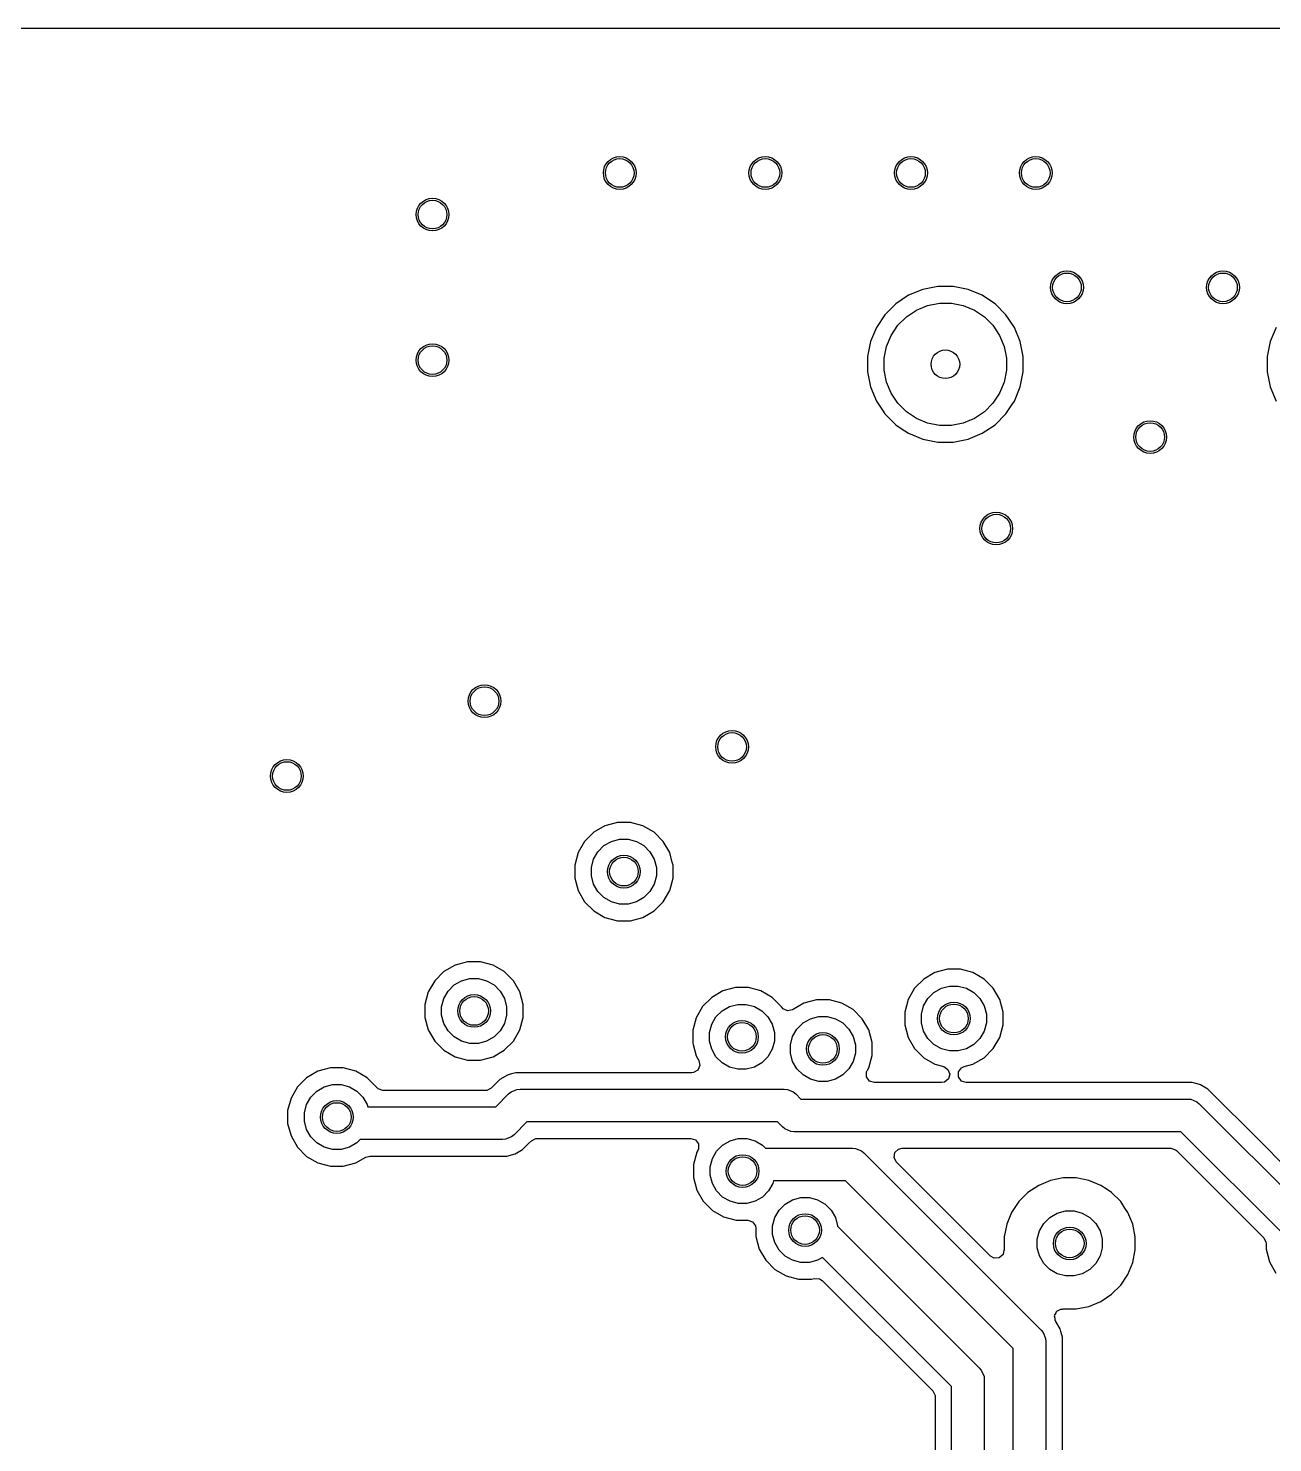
# Model space of a CAD drawing. Extents: x 3.9 to 7.48, y -4.89 to -2.91.
# Drawn here: x 5.684 to 6.283, y -3.588 to -2.908 of the extents above; entities that cross this region are included whole.
import ezdxf

# ---------------------------------------------------------------- set-up
doc = ezdxf.new("R2010")
doc.units = 0
doc.header["$MEASUREMENT"] = 0
doc.layers.add('BLACK', color=7, linetype='CONTINUOUS')

msp = doc.modelspace()

# ---------------------------------------------------------------- linework, layer by layer
at = {"layer": 'BLACK', "linetype": 'CONTINUOUS'}
for p, q in [((3.90299, -2.90793), (7.47436, -2.90793)), ((6.1143, -3.03353), (6.10749, -3.03635)), ((6.12153, -3.0321), (6.1143, -3.03353)), ((6.1289, -3.0321), (6.12153, -3.0321)), ((6.12153, -3.0321), (6.12153, -3.0321)), ((6.13613, -3.03353), (6.1289, -3.0321)), ((6.1289, -3.0321), (6.1289, -3.0321)), ((6.14294, -3.03635), (6.13613, -3.03353)), ((6.10136, -3.04045), (6.09615, -3.04566)), ((6.10749, -3.03635), (6.10136, -3.04045)), ((6.10136, -3.04045), (6.10136, -3.04045)), ((6.10749, -3.03635), (6.10749, -3.03635)), ((6.11665, -3.04126), (6.12232, -3.04013)), ((6.12232, -3.04013), (6.12811, -3.04013)), ((6.12811, -3.04013), (6.13379, -3.04126)), ((6.14733, -3.03928), (6.14294, -3.03635)), ((6.14294, -3.03635), (6.14294, -3.03635)), ((6.14907, -3.04045), (6.14733, -3.03928)), ((6.15429, -3.04566), (6.14907, -3.04045)), ((6.09615, -3.04566), (6.09206, -3.05179)), ((6.09615, -3.04566), (6.09615, -3.04566)), ((6.10239, -3.05078), (6.10649, -3.04669)), ((6.10649, -3.04669), (6.1113, -3.04348)), ((6.1113, -3.04348), (6.11665, -3.04126)), ((6.13379, -3.04126), (6.13914, -3.04348)), ((6.13914, -3.04348), (6.14395, -3.04669)), ((6.14395, -3.04669), (6.14804, -3.05078)), ((6.15603, -3.04828), (6.15429, -3.04566)), ((6.09206, -3.05179), (6.08923, -3.0586)), ((6.09206, -3.05179), (6.09206, -3.05179)), ((6.09918, -3.0556), (6.10239, -3.05078)), ((6.14804, -3.05078), (6.15126, -3.0556)), ((6.15838, -3.05179), (6.15603, -3.04828)), ((6.1612, -3.0586), (6.15838, -3.05179)), ((6.15838, -3.05179), (6.15838, -3.05179)), ((6.15838, -3.05179), (6.15838, -3.05179)), ((6.28418, -3.05179), (6.28136, -3.0586)), ((6.08923, -3.0586), (6.0878, -3.06583)), ((6.09583, -3.06662), (6.09696, -3.06095)), ((6.09696, -3.06095), (6.09918, -3.0556)), ((6.15126, -3.0556), (6.15347, -3.06095)), ((6.15347, -3.06095), (6.1546, -3.06662)), ((6.16264, -3.06583), (6.1612, -3.0586)), ((6.28136, -3.0586), (6.27992, -3.06583)), ((6.0878, -3.06583), (6.0878, -3.0732)), ((6.09583, -3.07241), (6.09583, -3.06662)), ((6.1546, -3.06662), (6.1546, -3.07241)), ((6.16264, -3.0732), (6.16264, -3.06583)), ((6.16264, -3.06583), (6.16264, -3.06583)), ((6.27992, -3.06583), (6.27992, -3.0732)), ((6.0878, -3.0732), (6.08923, -3.08043)), ((6.09696, -3.07809), (6.09583, -3.07241)), ((6.1546, -3.07241), (6.15347, -3.07809)), ((6.1612, -3.08043), (6.16264, -3.0732)), ((6.27992, -3.0732), (6.28136, -3.08043)), ((6.08923, -3.08043), (6.09206, -3.08724)), ((6.09918, -3.08344), (6.09696, -3.07809)), ((6.15347, -3.07809), (6.15126, -3.08344)), ((6.15838, -3.08724), (6.1612, -3.08043)), ((6.28136, -3.08043), (6.28418, -3.08724)), ((6.09206, -3.08724), (6.09206, -3.08724)), ((6.09206, -3.08724), (6.09498, -3.09163)), ((6.10239, -3.08825), (6.09918, -3.08344)), ((6.15126, -3.08344), (6.14804, -3.08825)), ((6.1572, -3.08901), (6.15838, -3.08724)), ((6.15838, -3.08724), (6.15838, -3.08724)), ((6.15838, -3.08724), (6.15838, -3.08724)), ((6.09498, -3.09163), (6.09615, -3.09337)), ((6.09615, -3.09337), (6.10136, -3.09858)), ((6.10649, -3.09234), (6.10239, -3.08825)), ((6.1113, -3.09556), (6.10649, -3.09234)), ((6.14395, -3.09234), (6.13914, -3.09556)), ((6.14804, -3.08825), (6.14395, -3.09234)), ((6.14907, -3.09858), (6.15429, -3.09337)), ((6.15429, -3.09337), (6.1572, -3.08901)), ((6.10136, -3.09858), (6.10398, -3.10033)), ((6.10398, -3.10033), (6.10749, -3.10268)), ((6.11665, -3.09777), (6.1113, -3.09556)), ((6.12232, -3.0989), (6.11665, -3.09777)), ((6.12811, -3.0989), (6.12232, -3.0989)), ((6.13379, -3.09777), (6.12811, -3.0989)), ((6.13914, -3.09556), (6.13379, -3.09777)), ((6.14294, -3.10268), (6.14471, -3.1015)), ((6.14471, -3.1015), (6.14907, -3.09858)), ((6.10749, -3.10268), (6.10749, -3.10268)), ((6.10749, -3.10268), (6.10749, -3.10268)), ((6.10749, -3.10268), (6.1143, -3.1055)), ((6.1143, -3.1055), (6.12153, -3.10694)), ((6.12153, -3.10694), (6.12153, -3.10694)), ((6.12153, -3.10694), (6.1289, -3.10694)), ((6.1289, -3.10694), (6.13613, -3.1055)), ((6.1289, -3.10694), (6.1289, -3.10694)), ((6.13613, -3.1055), (6.14294, -3.10268)), ((6.14294, -3.10268), (6.14294, -3.10268)), ((6.14294, -3.10268), (6.14294, -3.10268)), ((5.96155, -3.29149), (5.95616, -3.2946)), ((5.96756, -3.28988), (5.96155, -3.29149)), ((5.97379, -3.28988), (5.96756, -3.28988)), ((5.9798, -3.29149), (5.97379, -3.28988)), ((5.98519, -3.2946), (5.9798, -3.29149)), ((5.95176, -3.299), (5.94864, -3.30439)), ((5.95616, -3.2946), (5.95176, -3.299)), ((5.96109, -3.30102), (5.96465, -3.29897)), ((5.96465, -3.29897), (5.96862, -3.2979)), ((5.96862, -3.2979), (5.97273, -3.2979)), ((5.97273, -3.2979), (5.9767, -3.29897)), ((5.9767, -3.29897), (5.98026, -3.30102)), ((5.98959, -3.299), (5.98519, -3.2946)), ((5.99271, -3.30439), (5.98959, -3.299)), ((5.94864, -3.30439), (5.94703, -3.3104)), ((5.95613, -3.30749), (5.95818, -3.30393)), ((5.95818, -3.30393), (5.96109, -3.30102)), ((5.98026, -3.30102), (5.98317, -3.30393)), ((5.98317, -3.30393), (5.98522, -3.30749)), ((5.99378, -3.3084), (5.99271, -3.30439)), ((5.94703, -3.3104), (5.94703, -3.31663)), ((5.95506, -3.31146), (5.95613, -3.30749)), ((5.95506, -3.31557), (5.95506, -3.31146)), ((5.98522, -3.30749), (5.98629, -3.31146)), ((5.98629, -3.31146), (5.98629, -3.31557)), ((5.99432, -3.3104), (5.99378, -3.3084)), ((5.99432, -3.31663), (5.99432, -3.3104)), ((5.94703, -3.31663), (5.94864, -3.32264)), ((5.95613, -3.31954), (5.95506, -3.31557)), ((5.98629, -3.31557), (5.98522, -3.31954)), ((5.99271, -3.32264), (5.99432, -3.31663)), ((5.94864, -3.32264), (5.95176, -3.32803)), ((5.95818, -3.3231), (5.95613, -3.31954)), ((5.96109, -3.32601), (5.95818, -3.3231)), ((5.96465, -3.32807), (5.96109, -3.32601)), ((5.98026, -3.32601), (5.9767, -3.32807)), ((5.98317, -3.3231), (5.98026, -3.32601)), ((5.98522, -3.31954), (5.98317, -3.3231)), ((5.98959, -3.32803), (5.99271, -3.32264)), ((5.95176, -3.32803), (5.95616, -3.33243)), ((5.95616, -3.33243), (5.96155, -3.33555)), ((5.96862, -3.32913), (5.96465, -3.32807)), ((5.97273, -3.32913), (5.96862, -3.32913)), ((5.9767, -3.32807), (5.97273, -3.32913)), ((5.9798, -3.33555), (5.98519, -3.33243)), ((5.98519, -3.33243), (5.98959, -3.32803)), ((5.96155, -3.33555), (5.96756, -3.33716)), ((5.96756, -3.33716), (5.96756, -3.33716)), ((5.96756, -3.33716), (5.97379, -3.33716)), ((5.97379, -3.33716), (5.9798, -3.33555)), ((5.97379, -3.33716), (5.97379, -3.33716)), ((5.88955, -3.35849), (5.88416, -3.3616)), ((5.89556, -3.35688), (5.88955, -3.35849)), ((5.90179, -3.35688), (5.89556, -3.35688)), ((5.9078, -3.35849), (5.90179, -3.35688)), ((5.91319, -3.3616), (5.9078, -3.35849)), ((5.87976, -3.366), (5.87664, -3.37139)), ((5.88416, -3.3616), (5.87976, -3.366)), ((5.88909, -3.36802), (5.89265, -3.36597)), ((5.89265, -3.36597), (5.89662, -3.3649)), ((5.89662, -3.3649), (5.90073, -3.3649)), ((5.90073, -3.3649), (5.9047, -3.36597)), ((5.9047, -3.36597), (5.90826, -3.36802)), ((5.91759, -3.366), (5.91319, -3.3616)), ((5.92071, -3.37139), (5.91759, -3.366)), ((6.11479, -3.36522), (6.11039, -3.36962)), ((6.12018, -3.3621), (6.11479, -3.36522)), ((6.12619, -3.36049), (6.12018, -3.3621)), ((6.13242, -3.36049), (6.12619, -3.36049)), ((6.13843, -3.3621), (6.13242, -3.36049)), ((6.14382, -3.36522), (6.13843, -3.3621)), ((6.14822, -3.36962), (6.14382, -3.36522)), ((5.87664, -3.37139), (5.87503, -3.3774)), ((5.88413, -3.37449), (5.88618, -3.37093)), ((5.88618, -3.37093), (5.88909, -3.36802)), ((5.90826, -3.36802), (5.91117, -3.37093)), ((5.91117, -3.37093), (5.91322, -3.37449)), ((5.92232, -3.3774), (5.92071, -3.37139)), ((6.0183, -3.37091), (6.01291, -3.37402)), ((6.02431, -3.3693), (6.0183, -3.37091)), ((6.03053, -3.3693), (6.02431, -3.3693)), ((6.03655, -3.37091), (6.03053, -3.3693)), ((6.04194, -3.37402), (6.03655, -3.37091)), ((6.11039, -3.36962), (6.10727, -3.37501)), ((6.11681, -3.37455), (6.11972, -3.37164)), ((6.11972, -3.37164), (6.12328, -3.36959)), ((6.12328, -3.36959), (6.12725, -3.36852)), ((6.12725, -3.36852), (6.13136, -3.36852)), ((6.13136, -3.36852), (6.13533, -3.36959)), ((6.13533, -3.36959), (6.13889, -3.37164)), ((6.13889, -3.37164), (6.1418, -3.37455)), ((6.15134, -3.37501), (6.14822, -3.36962)), ((5.87503, -3.3774), (5.87503, -3.38363)), ((5.88306, -3.37846), (5.88413, -3.37449)), ((5.88306, -3.38257), (5.88306, -3.37846)), ((5.91322, -3.37449), (5.91429, -3.37846)), ((5.91429, -3.37846), (5.91429, -3.38257)), ((5.92232, -3.38363), (5.92232, -3.3774)), ((6.0085, -3.37842), (6.00539, -3.38381)), ((6.01291, -3.37402), (6.0085, -3.37842)), ((6.01493, -3.38335), (6.01783, -3.38044)), ((6.01783, -3.38044), (6.0214, -3.37839)), ((6.0214, -3.37839), (6.02537, -3.37733)), ((6.02537, -3.37733), (6.02948, -3.37733)), ((6.02948, -3.37733), (6.03345, -3.37839)), ((6.03345, -3.37839), (6.03701, -3.38044)), ((6.03701, -3.38044), (6.03992, -3.38335)), ((6.04634, -3.37842), (6.04194, -3.37402)), ((6.04639, -3.37852), (6.04634, -3.37842)), ((6.04634, -3.37842), (6.04634, -3.37842)), ((6.04716, -3.37947), (6.04639, -3.37852)), ((6.04936, -3.38045), (6.04716, -3.37947)), ((6.05172, -3.37994), (6.04936, -3.38045)), ((6.05723, -3.37676), (6.05172, -3.37994)), ((6.06023, -3.37596), (6.05723, -3.37676)), ((6.06324, -3.37515), (6.06023, -3.37596)), ((6.06947, -3.37515), (6.06324, -3.37515)), ((6.07548, -3.37676), (6.06947, -3.37515)), ((6.08087, -3.37988), (6.07548, -3.37676)), ((6.08527, -3.38428), (6.08087, -3.37988)), ((6.10727, -3.37501), (6.10566, -3.38102)), ((6.11369, -3.38208), (6.11476, -3.37811)), ((6.11476, -3.37811), (6.11681, -3.37455)), ((6.1418, -3.37455), (6.14385, -3.37811)), ((6.14385, -3.37811), (6.14492, -3.38208)), ((6.15295, -3.38102), (6.15134, -3.37501)), ((5.87503, -3.38363), (5.87664, -3.38964)), ((5.88413, -3.38654), (5.88306, -3.38257)), ((5.88618, -3.3901), (5.88413, -3.38654)), ((5.91322, -3.38654), (5.91117, -3.3901)), ((5.91429, -3.38257), (5.91322, -3.38654)), ((5.92071, -3.38964), (5.92232, -3.38363)), ((6.00539, -3.38381), (6.00378, -3.38983)), ((6.01181, -3.39088), (6.01287, -3.38691)), ((6.01287, -3.38691), (6.01493, -3.38335)), ((6.03992, -3.38335), (6.04197, -3.38691)), ((6.04197, -3.38691), (6.04303, -3.39088)), ((6.05386, -3.38921), (6.05677, -3.3863)), ((6.05677, -3.3863), (6.06033, -3.38424)), ((6.06033, -3.38424), (6.0643, -3.38318)), ((6.0643, -3.38318), (6.06841, -3.38318)), ((6.06841, -3.38318), (6.07238, -3.38424)), ((6.07238, -3.38424), (6.07594, -3.3863)), ((6.07594, -3.3863), (6.07885, -3.38921)), ((6.08838, -3.38967), (6.08527, -3.38428)), ((6.10566, -3.38102), (6.10566, -3.38725)), ((6.10566, -3.38725), (6.10727, -3.39326)), ((6.11369, -3.38619), (6.11369, -3.38208)), ((6.11476, -3.39016), (6.11369, -3.38619)), ((6.14492, -3.38619), (6.14385, -3.39016)), ((6.14492, -3.38208), (6.14492, -3.38619)), ((6.15134, -3.39326), (6.15295, -3.38725)), ((6.15295, -3.38725), (6.15295, -3.38102)), ((5.87664, -3.38964), (5.87976, -3.39503)), ((5.88909, -3.39301), (5.88618, -3.3901)), ((5.89265, -3.39507), (5.88909, -3.39301)), ((5.90826, -3.39301), (5.9047, -3.39507)), ((5.91117, -3.3901), (5.90826, -3.39301)), ((5.91759, -3.39503), (5.92071, -3.38964)), ((6.00378, -3.38983), (6.00378, -3.39605)), ((6.01181, -3.39499), (6.01181, -3.39088)), ((6.04303, -3.39088), (6.04303, -3.39499)), ((6.05074, -3.39674), (6.0518, -3.39277)), ((6.0518, -3.39277), (6.05386, -3.38921)), ((6.07885, -3.38921), (6.0809, -3.39277)), ((6.0809, -3.39277), (6.08197, -3.39674)), ((6.09, -3.39568), (6.08838, -3.38967)), ((6.10727, -3.39326), (6.11039, -3.39865)), ((6.11681, -3.39372), (6.11476, -3.39016)), ((6.11972, -3.39663), (6.11681, -3.39372)), ((6.1418, -3.39372), (6.13889, -3.39663)), ((6.14385, -3.39016), (6.1418, -3.39372)), ((6.14822, -3.39865), (6.15134, -3.39326)), ((5.87976, -3.39503), (5.88416, -3.39943)), ((5.88416, -3.39943), (5.88955, -3.40255)), ((5.89662, -3.39613), (5.89265, -3.39507)), ((5.90073, -3.39613), (5.89662, -3.39613)), ((5.9047, -3.39507), (5.90073, -3.39613)), ((5.9078, -3.40255), (5.91319, -3.39943)), ((5.91319, -3.39943), (5.91759, -3.39503)), ((6.00378, -3.39605), (6.00394, -3.39664)), ((6.00394, -3.39664), (6.00539, -3.40206)), ((6.01287, -3.39897), (6.01181, -3.39499)), ((6.01493, -3.40253), (6.01287, -3.39897)), ((6.04197, -3.39897), (6.03992, -3.40253)), ((6.04303, -3.39499), (6.04197, -3.39897)), ((6.05074, -3.40085), (6.05074, -3.39674)), ((6.0518, -3.40482), (6.05074, -3.40085)), ((6.08197, -3.40085), (6.0809, -3.40482)), ((6.08197, -3.39674), (6.08197, -3.40085)), ((6.09, -3.40191), (6.09, -3.39568)), ((6.11039, -3.39865), (6.11479, -3.40305)), ((6.12328, -3.39868), (6.11972, -3.39663)), ((6.12725, -3.39975), (6.12328, -3.39868)), ((6.13136, -3.39975), (6.12725, -3.39975)), ((6.13533, -3.39868), (6.13136, -3.39975)), ((6.13889, -3.39663), (6.13533, -3.39868)), ((6.14382, -3.40305), (6.14822, -3.39865)), ((5.82956, -3.40788), (5.82355, -3.40949)), ((5.83579, -3.40788), (5.82956, -3.40788)), ((5.8418, -3.40949), (5.83579, -3.40788)), ((5.88955, -3.40255), (5.89556, -3.40416)), ((5.89556, -3.40416), (5.89556, -3.40416)), ((5.89556, -3.40416), (5.90179, -3.40416)), ((5.90179, -3.40416), (5.9078, -3.40255)), ((5.90179, -3.40416), (5.90179, -3.40416)), ((6.00539, -3.40206), (6.00674, -3.4044)), ((6.00724, -3.40675), (6.00626, -3.40896)), ((6.00674, -3.4044), (6.00724, -3.40675)), ((6.01783, -3.40543), (6.01493, -3.40253)), ((6.0214, -3.40749), (6.01783, -3.40543)), ((6.02537, -3.40855), (6.0214, -3.40749)), ((6.03345, -3.40749), (6.02948, -3.40855)), ((6.03701, -3.40543), (6.03345, -3.40749)), ((6.03992, -3.40253), (6.03701, -3.40543)), ((6.05386, -3.40838), (6.0518, -3.40482)), ((6.0809, -3.40482), (6.07885, -3.40838)), ((6.08779, -3.40896), (6.08838, -3.40792)), ((6.08838, -3.40792), (6.09, -3.40191)), ((6.11479, -3.40305), (6.12018, -3.40617)), ((6.12018, -3.40617), (6.12442, -3.4073)), ((6.12442, -3.4073), (6.12644, -3.40861)), ((6.13149, -3.40986), (6.13291, -3.40791)), ((6.13291, -3.40791), (6.13419, -3.4073)), ((6.13419, -3.4073), (6.13843, -3.40617)), ((6.13843, -3.40617), (6.14382, -3.40305)), ((5.81816, -3.4126), (5.81376, -3.417)), ((5.82355, -3.40949), (5.81816, -3.4126)), ((5.84719, -3.4126), (5.8418, -3.40949)), ((5.85159, -3.417), (5.84719, -3.4126)), ((5.91111, -3.4134), (5.9069, -3.41761)), ((5.91471, -3.41132), (5.91111, -3.4134)), ((5.91111, -3.4134), (5.91111, -3.4134)), ((5.91661, -3.41081), (5.91471, -3.41132)), ((5.91872, -3.41025), (5.91661, -3.41081)), ((5.92287, -3.41025), (5.91872, -3.41025)), ((6.00336, -3.41025), (5.92287, -3.41025)), ((6.00417, -3.41016), (6.00336, -3.41025)), ((6.00626, -3.40896), (6.00417, -3.41016)), ((6.02948, -3.40855), (6.02537, -3.40855)), ((6.05677, -3.41129), (6.05386, -3.40838)), ((6.06033, -3.41334), (6.05677, -3.41129)), ((6.0643, -3.41441), (6.06033, -3.41334)), ((6.06841, -3.41441), (6.0643, -3.41441)), ((6.07238, -3.41334), (6.06841, -3.41441)), ((6.07594, -3.41129), (6.07238, -3.41334)), ((6.07885, -3.40838), (6.07594, -3.41129)), ((6.08736, -3.40986), (6.08769, -3.40912)), ((6.08736, -3.41227), (6.08736, -3.40986)), ((6.08878, -3.41422), (6.08736, -3.41227)), ((6.08769, -3.40912), (6.08779, -3.40896)), ((6.09107, -3.41496), (6.08878, -3.41422)), ((6.12481, -3.41471), (6.12341, -3.41496)), ((6.12668, -3.41319), (6.12481, -3.41471)), ((6.12644, -3.40861), (6.12731, -3.41086)), ((6.12731, -3.41086), (6.12668, -3.41319)), ((6.13149, -3.41227), (6.13149, -3.40986)), ((6.13291, -3.41422), (6.13149, -3.41227)), ((6.1352, -3.41496), (6.13291, -3.41422)), ((5.81376, -3.417), (5.81064, -3.42239)), ((5.82018, -3.42193), (5.82309, -3.41902)), ((5.82309, -3.41902), (5.82665, -3.41697)), ((5.82665, -3.41697), (5.83062, -3.4159)), ((5.83062, -3.4159), (5.83473, -3.4159)), ((5.83473, -3.4159), (5.8387, -3.41697)), ((5.8387, -3.41697), (5.84226, -3.41902)), ((5.84226, -3.41902), (5.84517, -3.42193)), ((5.85175, -3.4172), (5.85159, -3.417)), ((5.85159, -3.417), (5.85159, -3.417)), ((5.85159, -3.417), (5.85159, -3.417)), ((5.8518, -3.41716), (5.85175, -3.4172)), ((5.85256, -3.418), (5.8518, -3.41716)), ((5.85485, -3.41875), (5.85256, -3.418)), ((5.90415, -3.41875), (5.85485, -3.41875)), ((5.90476, -3.4187), (5.90415, -3.41875)), ((5.9069, -3.41761), (5.90476, -3.4187)), ((5.90903, -3.42664), (5.91523, -3.42045)), ((5.91523, -3.42045), (5.91642, -3.41947)), ((5.91642, -3.41947), (5.91926, -3.41829)), ((5.91926, -3.41829), (5.9208, -3.41814)), ((5.9208, -3.41814), (6.04771, -3.41814)), ((6.04771, -3.41814), (6.04925, -3.41829)), ((6.04925, -3.41829), (6.05209, -3.41947)), ((6.05209, -3.41947), (6.05328, -3.42045)), ((6.05328, -3.42045), (6.05569, -3.42286)), ((6.12341, -3.41496), (6.09107, -3.41496)), ((6.24378, -3.41496), (6.1352, -3.41496)), ((6.24623, -3.41562), (6.24378, -3.41496)), ((6.24378, -3.41496), (6.24378, -3.41496)), ((6.24779, -3.41604), (6.24623, -3.41562)), ((6.25138, -3.41811), (6.24779, -3.41604)), ((6.24779, -3.41604), (6.24779, -3.41604)), ((6.2768, -3.44353), (6.25138, -3.41811)), ((6.25138, -3.41811), (6.25138, -3.41811)), ((6.25138, -3.41811), (6.25138, -3.41811)), ((5.81064, -3.42239), (5.80903, -3.4284)), ((5.81706, -3.42946), (5.81813, -3.42549)), ((5.81813, -3.42549), (5.82018, -3.42193)), ((5.84517, -3.42193), (5.84722, -3.42549)), ((5.84722, -3.42549), (5.84753, -3.42664)), ((5.84753, -3.42664), (5.90903, -3.42664)), ((6.05569, -3.42286), (6.2417, -3.42286)), ((6.2417, -3.42286), (6.24324, -3.42301)), ((6.24324, -3.42301), (6.24608, -3.42419)), ((6.24608, -3.42419), (6.24727, -3.42516)), ((6.24727, -3.42516), (6.29904, -3.47693)), ((5.80903, -3.4284), (5.80903, -3.43463)), ((5.80903, -3.43463), (5.81064, -3.44064)), ((5.81706, -3.43357), (5.81706, -3.42946)), ((5.81813, -3.43754), (5.81706, -3.43357)), ((5.92406, -3.43389), (5.91786, -3.44008)), ((6.04445, -3.43389), (5.92406, -3.43389)), ((6.04686, -3.4363), (6.04445, -3.43389)), ((5.81064, -3.44064), (5.81376, -3.44603)), ((5.82018, -3.4411), (5.81813, -3.43754)), ((5.82309, -3.44401), (5.82018, -3.4411)), ((5.91667, -3.44106), (5.91383, -3.44224)), ((5.91786, -3.44008), (5.91667, -3.44106)), ((5.92619, -3.44292), (5.92833, -3.44183)), ((5.92833, -3.44183), (5.92894, -3.44178)), ((5.92894, -3.44178), (6.00277, -3.44178)), ((6.00277, -3.44178), (6.00506, -3.44252)), ((6.02171, -3.44296), (6.02568, -3.4419)), ((6.02568, -3.4419), (6.02979, -3.4419)), ((6.02979, -3.4419), (6.03376, -3.44296)), ((6.04806, -3.43728), (6.04686, -3.4363)), ((6.0509, -3.43845), (6.04806, -3.43728)), ((6.05243, -3.43861), (6.0509, -3.43845)), ((6.23844, -3.43861), (6.05243, -3.43861)), ((6.2879, -3.48807), (6.23844, -3.43861)), ((5.81376, -3.44603), (5.81816, -3.45043)), ((5.82665, -3.44607), (5.82309, -3.44401)), ((5.83062, -3.44713), (5.82665, -3.44607)), ((5.83473, -3.44713), (5.83062, -3.44713)), ((5.8387, -3.44607), (5.83473, -3.44713)), ((5.84226, -3.44401), (5.8387, -3.44607)), ((5.84388, -3.44239), (5.84226, -3.44401)), ((5.91229, -3.44239), (5.84388, -3.44239)), ((5.91383, -3.44224), (5.91229, -3.44239)), ((5.91838, -3.44921), (5.92197, -3.44713)), ((5.92197, -3.44713), (5.92482, -3.44428)), ((5.92197, -3.44713), (5.92197, -3.44713)), ((5.92197, -3.44713), (5.92197, -3.44713)), ((5.92482, -3.44428), (5.92619, -3.44292)), ((6.00571, -3.44838), (6.00409, -3.4544)), ((6.00506, -3.44252), (6.00647, -3.44447)), ((6.00614, -3.44763), (6.00571, -3.44838)), ((6.00647, -3.44688), (6.00614, -3.44763)), ((6.00647, -3.44447), (6.00647, -3.44688)), ((6.01319, -3.45148), (6.01524, -3.44792)), ((6.01524, -3.44792), (6.01815, -3.44502)), ((6.01815, -3.44502), (6.02171, -3.44296)), ((6.03376, -3.44296), (6.03732, -3.44502)), ((6.03732, -3.44502), (6.03879, -3.44648)), ((6.03879, -3.44648), (6.08051, -3.44648)), ((6.08051, -3.44648), (6.08205, -3.44663)), ((6.08205, -3.44663), (6.08489, -3.44781)), ((6.08489, -3.44781), (6.08608, -3.44879)), ((6.10052, -3.45101), (6.10089, -3.44863)), ((6.10089, -3.44863), (6.1026, -3.44692)), ((6.1026, -3.44692), (6.10437, -3.4465)), ((6.10437, -3.4465), (6.23356, -3.4465)), ((6.23356, -3.4465), (6.23585, -3.44724)), ((6.23585, -3.44724), (6.23631, -3.44764)), ((6.23631, -3.44764), (6.27822, -3.48955)), ((6.28825, -3.45498), (6.2768, -3.44353)), ((5.81816, -3.45043), (5.82355, -3.45355)), ((5.82355, -3.45355), (5.82956, -3.45516)), ((5.82956, -3.45516), (5.82956, -3.45516)), ((5.82956, -3.45516), (5.83579, -3.45516)), ((5.83579, -3.45516), (5.8418, -3.45355)), ((5.83579, -3.45516), (5.83579, -3.45516)), ((5.8418, -3.45355), (5.84655, -3.45081)), ((5.84655, -3.45081), (5.8485, -3.45028)), ((5.8485, -3.45028), (5.91437, -3.45028)), ((5.91437, -3.45028), (5.91838, -3.44921)), ((5.91437, -3.45028), (5.91437, -3.45028)), ((5.91838, -3.44921), (5.91838, -3.44921)), ((5.91838, -3.44921), (5.91838, -3.44921)), ((6.00409, -3.4544), (6.00409, -3.46062)), ((6.01212, -3.45545), (6.01319, -3.45148)), ((6.01212, -3.45956), (6.01212, -3.45545)), ((6.08608, -3.44879), (6.17124, -3.53395)), ((6.10161, -3.45315), (6.10052, -3.45101)), ((6.14683, -3.49837), (6.10161, -3.45315)), ((6.00409, -3.46062), (6.00571, -3.46663)), ((6.01319, -3.46354), (6.01212, -3.45956)), ((6.04264, -3.46223), (6.04229, -3.46354)), ((6.07725, -3.46223), (6.04264, -3.46223)), ((6.1578, -3.54278), (6.07725, -3.46223)), ((6.17581, -3.46201), (6.17007, -3.46438)), ((6.18189, -3.4608), (6.17581, -3.46201)), ((6.17581, -3.46201), (6.17581, -3.46201)), ((6.1881, -3.4608), (6.18189, -3.4608)), ((6.18189, -3.4608), (6.18189, -3.4608)), ((6.19419, -3.46201), (6.1881, -3.4608)), ((6.1881, -3.4608), (6.1881, -3.4608)), ((6.19993, -3.46438), (6.19419, -3.46201)), ((6.00571, -3.46663), (6.00882, -3.47203)), ((6.01524, -3.4671), (6.01319, -3.46354)), ((6.01815, -3.47), (6.01524, -3.4671)), ((6.04023, -3.4671), (6.03732, -3.47)), ((6.04229, -3.46354), (6.04023, -3.4671)), ((6.16491, -3.46783), (6.16052, -3.47222)), ((6.17007, -3.46438), (6.16491, -3.46783)), ((6.16491, -3.46783), (6.16491, -3.46783)), ((6.17007, -3.46438), (6.17007, -3.46438)), ((6.20303, -3.46646), (6.19993, -3.46438)), ((6.19993, -3.46438), (6.19993, -3.46438)), ((6.20509, -3.46783), (6.20303, -3.46646)), ((6.20948, -3.47222), (6.20509, -3.46783)), ((6.00882, -3.47203), (6.01322, -3.47643)), ((6.02171, -3.47206), (6.01815, -3.47)), ((6.02568, -3.47312), (6.02171, -3.47206)), ((6.02979, -3.47312), (6.02568, -3.47312)), ((6.03376, -3.47206), (6.02979, -3.47312)), ((6.03732, -3.47), (6.03376, -3.47206)), ((6.04528, -3.47631), (6.04818, -3.4734)), ((6.04818, -3.4734), (6.05175, -3.47134)), ((6.05175, -3.47134), (6.05572, -3.47028)), ((6.05572, -3.47028), (6.05983, -3.47028)), ((6.05983, -3.47028), (6.0638, -3.47134)), ((6.0638, -3.47134), (6.06736, -3.4734)), ((6.06736, -3.4734), (6.07027, -3.47631)), ((6.16052, -3.47222), (6.15707, -3.47738)), ((6.16052, -3.47222), (6.16052, -3.47222)), ((6.21153, -3.4753), (6.20948, -3.47222)), ((6.21293, -3.47738), (6.21153, -3.4753)), ((6.01322, -3.47643), (6.01861, -3.47954)), ((6.01861, -3.47954), (6.02462, -3.48115)), ((6.02462, -3.48115), (6.02462, -3.48115)), ((6.02462, -3.48115), (6.03023, -3.48115)), ((6.03023, -3.48115), (6.03252, -3.4819)), ((6.03252, -3.4819), (6.03394, -3.48384)), ((6.04216, -3.48384), (6.04322, -3.47987)), ((6.04322, -3.47987), (6.04528, -3.47631)), ((6.07027, -3.47631), (6.07232, -3.47987)), ((6.07232, -3.47987), (6.07338, -3.48384)), ((6.15707, -3.47738), (6.15469, -3.48312)), ((6.15707, -3.47738), (6.15707, -3.47738)), ((6.17045, -3.48629), (6.1725, -3.48273)), ((6.1725, -3.48273), (6.17541, -3.47982)), ((6.17541, -3.47982), (6.17897, -3.47776)), ((6.17897, -3.47776), (6.18294, -3.4767)), ((6.18294, -3.4767), (6.18705, -3.4767)), ((6.18705, -3.4767), (6.19102, -3.47776)), ((6.19102, -3.47776), (6.19458, -3.47982)), ((6.19458, -3.47982), (6.19749, -3.48273)), ((6.19749, -3.48273), (6.19955, -3.48629)), ((6.2153, -3.48312), (6.21293, -3.47738)), ((6.21293, -3.47738), (6.21293, -3.47738)), ((6.21293, -3.47738), (6.21293, -3.47738)), ((6.03394, -3.48384), (6.03413, -3.48505)), ((6.03413, -3.48505), (6.03413, -3.48901)), ((6.03413, -3.48901), (6.03574, -3.49502)), ((6.04216, -3.48795), (6.04216, -3.48384)), ((6.04322, -3.49192), (6.04216, -3.48795)), ((6.07338, -3.48384), (6.07338, -3.48409)), ((6.07338, -3.48409), (6.14162, -3.55233)), ((6.15469, -3.48312), (6.15348, -3.48921)), ((6.15348, -3.48921), (6.15348, -3.49561)), ((6.15469, -3.48312), (6.15469, -3.48312)), ((6.16938, -3.49026), (6.17045, -3.48629)), ((6.19955, -3.48629), (6.20061, -3.49026)), ((6.21651, -3.48921), (6.2153, -3.48312)), ((6.21651, -3.49542), (6.21651, -3.48921)), ((6.27822, -3.48955), (6.27931, -3.49169)), ((6.03574, -3.49502), (6.03885, -3.50041)), ((6.04528, -3.49548), (6.04322, -3.49192)), ((6.04818, -3.49839), (6.04528, -3.49548)), ((6.15338, -3.49561), (6.15295, -3.49759)), ((6.15348, -3.49561), (6.15338, -3.49561)), ((6.16938, -3.49437), (6.16938, -3.49026)), ((6.17045, -3.49834), (6.16938, -3.49437)), ((6.20061, -3.49437), (6.19955, -3.49834)), ((6.20061, -3.49026), (6.20061, -3.49437)), ((6.2153, -3.50151), (6.21651, -3.49542)), ((6.27931, -3.49169), (6.27936, -3.4923)), ((6.27936, -3.4923), (6.27936, -3.49515)), ((6.27936, -3.49515), (6.28097, -3.50116)), ((6.03885, -3.50041), (6.04326, -3.50481)), ((6.05175, -3.50044), (6.04818, -3.49839)), ((6.05572, -3.50151), (6.05175, -3.50044)), ((6.05983, -3.50151), (6.05572, -3.50151)), ((6.0638, -3.50044), (6.05983, -3.50151)), ((6.06612, -3.4991), (6.0638, -3.50044)), ((6.12818, -3.56116), (6.06612, -3.4991)), ((6.14874, -3.49942), (6.14683, -3.49837)), ((6.15114, -3.49919), (6.14874, -3.49942)), ((6.15295, -3.49759), (6.15114, -3.49919)), ((6.1725, -3.5019), (6.17045, -3.49834)), ((6.17541, -3.50481), (6.1725, -3.5019)), ((6.19749, -3.5019), (6.19458, -3.50481)), ((6.19955, -3.49834), (6.19749, -3.5019)), ((6.21293, -3.50724), (6.2153, -3.50151)), ((6.28097, -3.50116), (6.28408, -3.50655)), ((6.04326, -3.50481), (6.04865, -3.50792)), ((6.04865, -3.50792), (6.05466, -3.50954)), ((6.05466, -3.50954), (6.05466, -3.50954)), ((6.05466, -3.50954), (6.06088, -3.50954)), ((6.06088, -3.50954), (6.06227, -3.50916)), ((6.06088, -3.50954), (6.06088, -3.50954)), ((6.06227, -3.50916), (6.06467, -3.50929)), ((6.06467, -3.50929), (6.06603, -3.51017)), ((6.17897, -3.50686), (6.17541, -3.50481)), ((6.18294, -3.50793), (6.17897, -3.50686)), ((6.18705, -3.50793), (6.18294, -3.50793)), ((6.19102, -3.50686), (6.18705, -3.50793)), ((6.19458, -3.50481), (6.19102, -3.50686)), ((6.20948, -3.5124), (6.21293, -3.50724)), ((6.06603, -3.51017), (6.11914, -3.56328)), ((6.20509, -3.51679), (6.20948, -3.5124)), ((6.1881, -3.52383), (6.19419, -3.52262)), ((6.19419, -3.52262), (6.19993, -3.52024)), ((6.19993, -3.52024), (6.20509, -3.51679)), ((6.17769, -3.52731), (6.17775, -3.52717)), ((6.17791, -3.52835), (6.17769, -3.52731)), ((6.17773, -3.52703), (6.17824, -3.52608)), ((6.17775, -3.52717), (6.17773, -3.52703)), ((6.17806, -3.52941), (6.17791, -3.52835)), ((6.17824, -3.52978), (6.17806, -3.52941)), ((6.17824, -3.52608), (6.17867, -3.5251)), ((6.17829, -3.52984), (6.17824, -3.52978)), ((6.18037, -3.53343), (6.17829, -3.52984)), ((6.17867, -3.5251), (6.1788, -3.52503)), ((6.1788, -3.52503), (6.17887, -3.5249)), ((6.17887, -3.5249), (6.17983, -3.52444)), ((6.17983, -3.52444), (6.18076, -3.5239)), ((6.18076, -3.5239), (6.18096, -3.52389)), ((6.18096, -3.52389), (6.18104, -3.52385)), ((6.18104, -3.52385), (6.18118, -3.52388)), ((6.18118, -3.52388), (6.1817, -3.52385)), ((6.1817, -3.52385), (6.1817, -3.52383)), ((6.1817, -3.52383), (6.1881, -3.52383)), ((6.1881, -3.52383), (6.1881, -3.52383)), ((6.17124, -3.53395), (6.17222, -3.53514)), ((6.17222, -3.53514), (6.1734, -3.53798)), ((6.18072, -3.53475), (6.18037, -3.53343)), ((6.18144, -3.53744), (6.18072, -3.53475)), ((6.1578, -3.74552), (6.1578, -3.54278)), ((6.1734, -3.53798), (6.17355, -3.53952)), ((6.17355, -3.53952), (6.17355, -3.74226)), ((6.18144, -3.60133), (6.18144, -3.53744)), ((6.18144, -3.53744), (6.18144, -3.53744)), ((6.14162, -3.55233), (6.1426, -3.55352)), ((6.1426, -3.55352), (6.14378, -3.55636)), ((6.14378, -3.55636), (6.14393, -3.55789)), ((6.11914, -3.56328), (6.12024, -3.56543)), ((6.12818, -3.7503), (6.12818, -3.56116)), ((6.14393, -3.55789), (6.14393, -3.74704)), ((6.12024, -3.56543), (6.12029, -3.56604)), ((6.12029, -3.56604), (6.12029, -3.74823))]:
    msp.add_line(p, q, dxfattribs=at)
at = {"layer": 'BLACK'}
for centre, radius in [((5.96867, -2.97752), 0.00787), ((6.03867, -2.97752), 0.00787), ((6.10867, -2.97752), 0.00787), ((6.16867, -2.97752), 0.00787), ((5.87867, -2.99752), 0.00787), ((6.18367, -3.03252), 0.00787), ((6.25867, -3.03252), 0.00787), ((5.87867, -3.06752), 0.00787), ((6.12522, -3.06952), 0.00689), ((6.22367, -3.10452), 0.00787), ((6.14967, -3.14852), 0.00787), ((5.90367, -3.23152), 0.00787), ((6.02267, -3.25352), 0.00787), ((5.80867, -3.26752), 0.00787), ((5.97067, -3.31352), 0.00787), ((5.89867, -3.38052), 0.00787), ((6.1293, -3.38413), 0.00787), ((6.02742, -3.39294), 0.00787), ((6.06635, -3.39879), 0.00787), ((5.83267, -3.43152), 0.00787), ((6.02774, -3.45751), 0.00787), ((6.05777, -3.48589), 0.00787), ((6.185, -3.49231), 0.00787)]:
    msp.add_circle(centre, radius, dxfattribs=at)
at = {"layer": 'WHITE'}
for centre in [(5.96867, -2.97752), (6.03867, -2.97752), (6.10867, -2.97752), (6.16867, -2.97752), (5.87867, -2.99752), (6.18367, -3.03252), (6.25867, -3.03252), (5.87867, -3.06752), (6.12522, -3.06952), (6.22367, -3.10452), (6.14967, -3.14852), (5.90367, -3.23152), (6.02267, -3.25352), (5.80867, -3.26752), (5.97067, -3.31352), (5.89867, -3.38052), (6.1293, -3.38413), (6.02742, -3.39294), (6.06635, -3.39879), (5.83267, -3.43152), (6.02774, -3.45751), (6.05777, -3.48589), (6.185, -3.49231)]:
    msp.add_circle(centre, 0.00689, dxfattribs=at)

doc.saveas('drawing.dxf')
